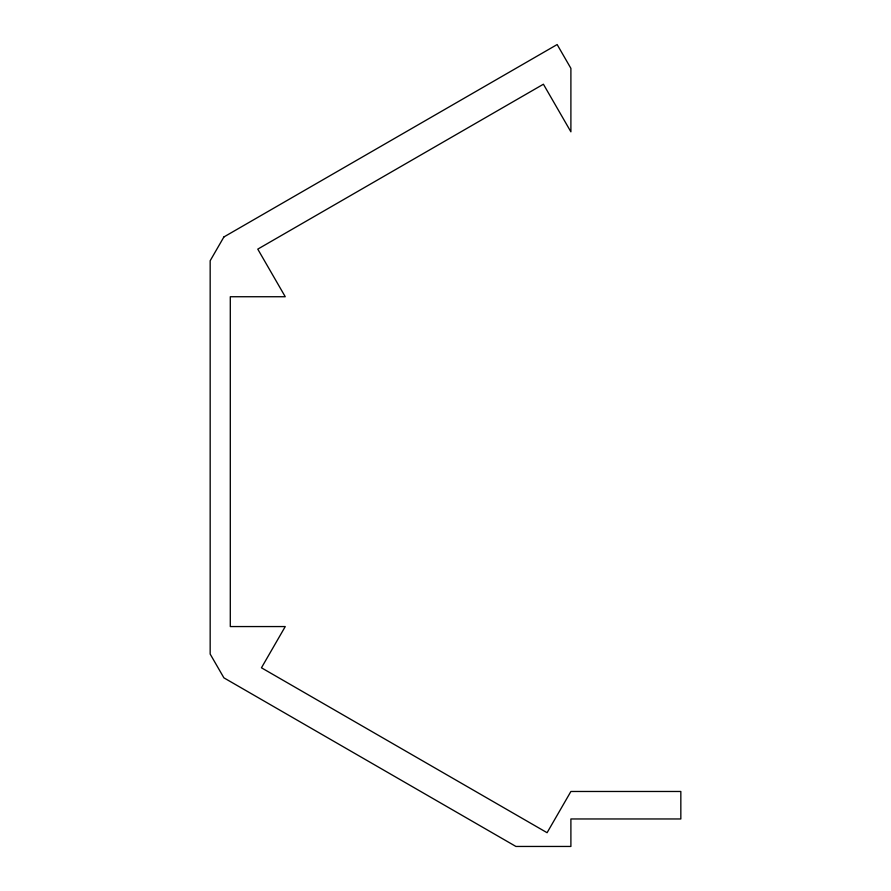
<?xml version="1.0" encoding="UTF-8"?>
<svg xmlns="http://www.w3.org/2000/svg" width="891" height="891" viewBox="0 0 891 891"><rect width="100%" height="100%" fill="white"/><g stroke="black" fill="none" stroke-linecap="round" stroke-linejoin="round"><path stroke-width="1.34" d="M223.908 236.95L210.165 260.751L210.165 654.05L223.908 677.851L515.922 846.45L570.897 846.45L570.897 818.963L680.835 818.963L680.835 791.475L570.897 791.475L547.085 832.706L261.453 667.793L285.254 626.562L230.29 626.562L230.29 296.736L285.254 296.736L257.766 249.135L543.41 84.222L570.897 131.823L570.897 68.351L557.153 44.55L223.908 236.95"/></g></svg>
